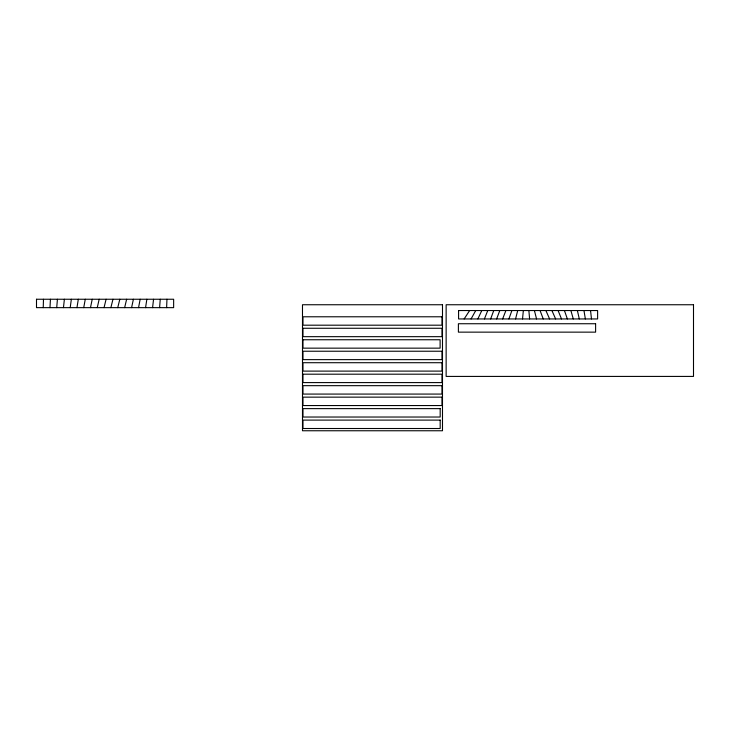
<?xml version="1.0" encoding="UTF-8"?>
<svg xmlns="http://www.w3.org/2000/svg" width="730" height="730" viewBox="0 0 730 730"><rect width="100%" height="100%" fill="white"/><g stroke="black" fill="none" stroke-linecap="round" stroke-linejoin="round"><path stroke-width="1.09" d="M43.234 307.649L43.481 299.245M166.623 307.649L166.951 299.245M49.978 307.649L50.452 299.245M159.596 307.649L160.253 299.245M56.712 307.649L57.424 299.245M522.534 318.946L523.346 310.542M63.455 307.649L64.395 299.245M152.579 307.649L153.555 299.245M70.208 307.649L71.358 299.245M145.562 307.649L146.858 299.245M76.96 307.649L78.32 299.245M83.722 307.649L85.273 299.245M138.554 307.649L140.151 299.245M90.483 307.649L92.226 299.245M131.582 307.649L133.407 299.245M97.254 307.649L99.171 299.245M124.638 307.649L126.637 299.245M104.043 307.649L106.096 299.245M117.74 307.649L119.82 299.245M110.869 307.649L112.977 299.245M515.562 318.946L517.716 310.542M508.901 318.946L511.894 310.542M490.642 318.946L493.745 310.542M496.628 318.946L499.795 310.542M502.623 318.946L505.89 310.542M484.41 318.946L487.759 310.542M477.867 318.946L481.773 310.542M471.078 318.946L475.732 310.542M464.161 318.946L469.618 310.542M551.907 310.542L555.63 318.946M545.894 310.542L549.599 318.946M558.094 310.542L561.507 318.946M540.063 310.542L543.257 318.946M564.436 310.542L567.365 318.946M570.878 310.542L573.296 318.946M534.415 310.542L536.559 318.946M577.394 310.542L579.301 318.946M583.964 310.542L585.369 318.946M590.552 310.542L591.483 318.946M528.876 310.542L529.597 318.946M36.5 299.245L36.5 307.649L173.64 307.649L173.649 299.245L36.5 299.245M302.968 374.189L302.968 382.593L441.997 382.593L441.997 374.189L302.968 374.189M302.968 339.751L302.968 348.155L440.117 348.155L440.117 339.751L302.968 339.751M302.968 328.263L302.968 336.667L441.997 336.667L441.997 328.263L302.968 328.263M458.586 310.542L458.586 318.946L597.614 318.946L597.614 310.542L458.586 310.542M442.49 304.748L302.485 304.748L302.485 430.755L442.49 430.755L442.49 304.748M693.5 304.748L446.139 304.748L446.139 376.415L693.5 376.415L693.5 304.748M441.997 316.784L302.968 316.784L302.968 325.188L441.997 325.188L441.997 316.784M595.607 323.737L458.394 323.737L458.394 332.141L595.607 332.141L595.607 323.737M441.997 351.23L302.968 351.23L302.968 359.635L441.997 359.635L441.997 351.23M441.997 362.71L302.968 362.71L302.968 371.114L441.997 371.105L441.997 362.71M441.997 385.668L302.968 385.668L302.968 394.072L441.997 394.072L441.997 385.668M441.997 397.147L302.968 397.147L302.968 405.551L441.997 405.551L441.997 397.147M440.181 408.627L302.968 408.627L302.968 417.031L440.181 417.031L440.181 408.627M440.181 420.106L302.968 420.106L302.968 428.51L440.181 428.51L440.181 420.106"/></g></svg>
